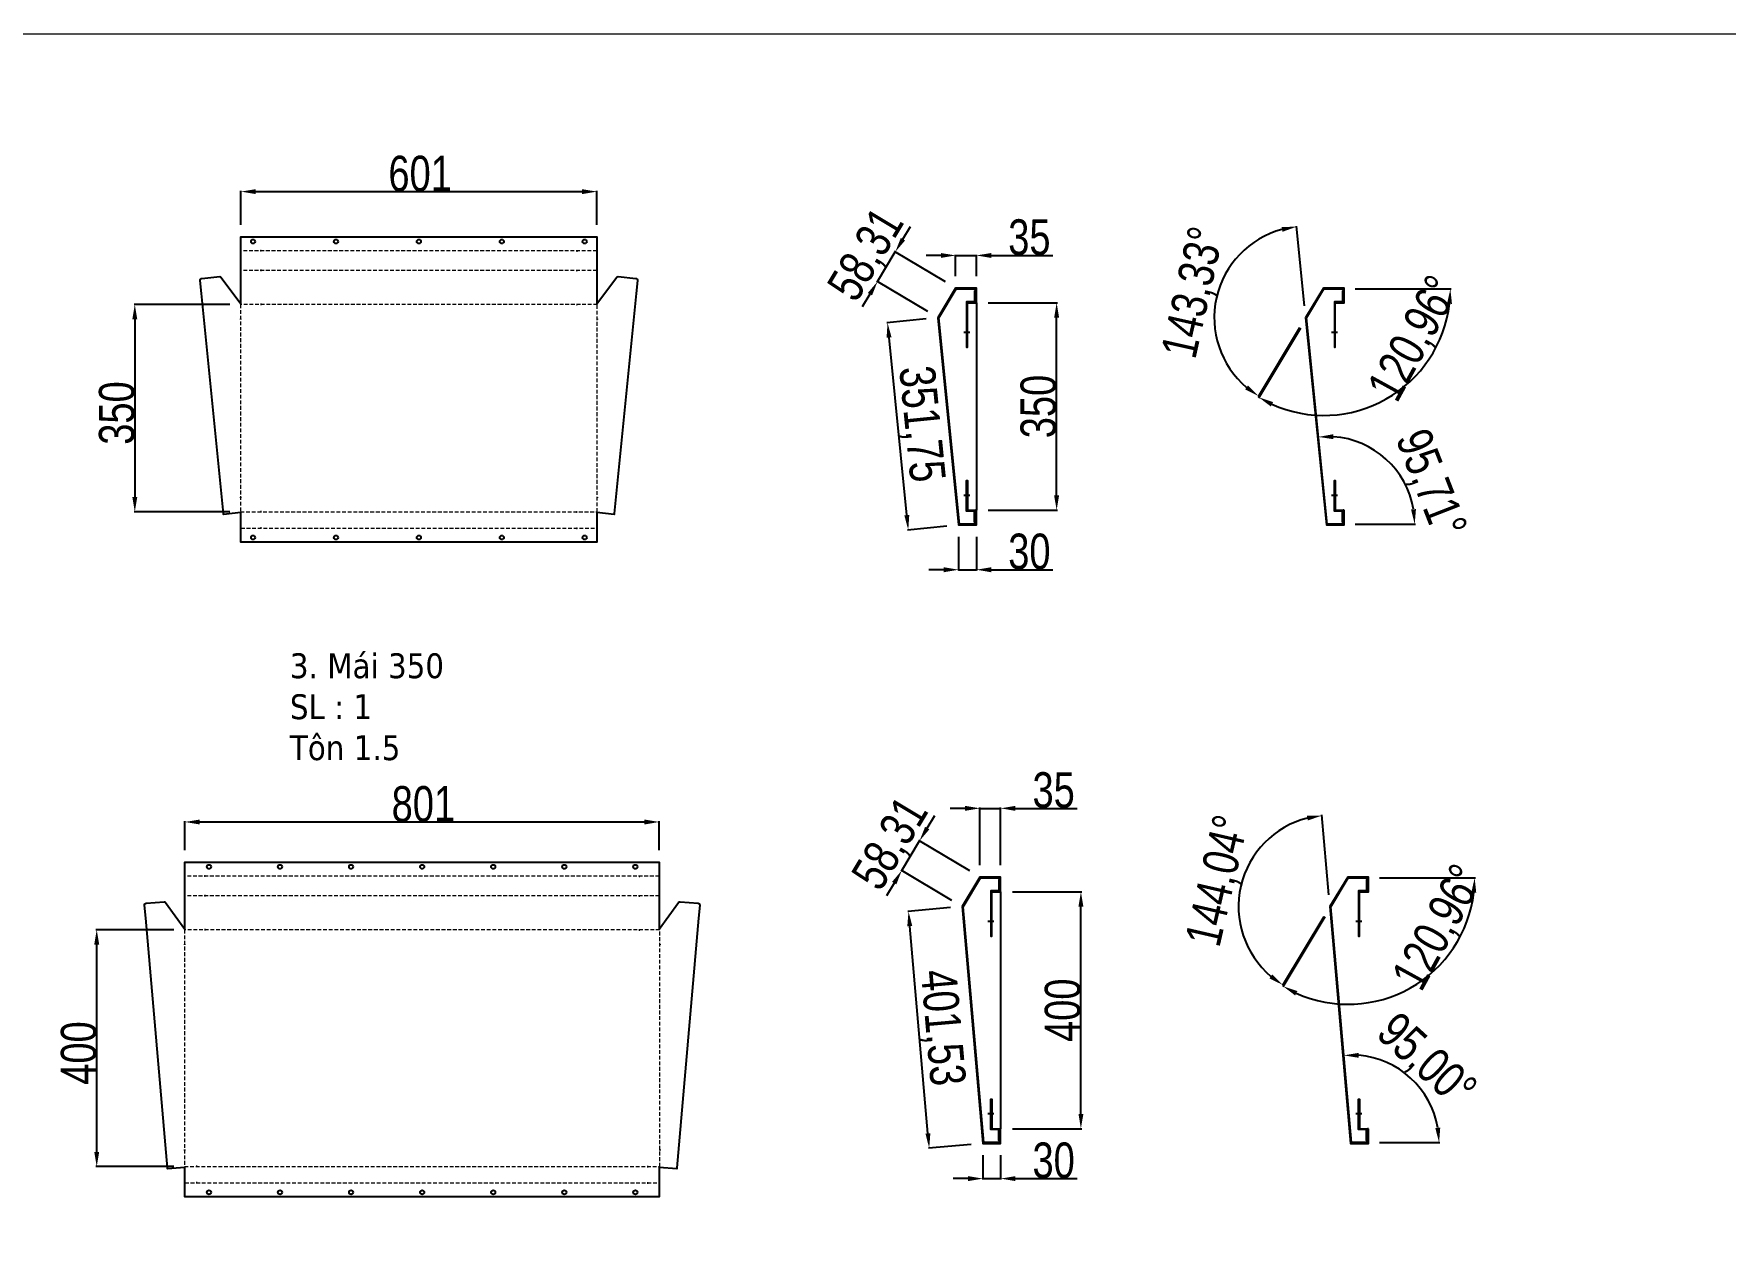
# Model space of a CAD drawing. Header units: inches. Extents: x 21 to 136330, y 8 to 58290.
# Drawn here: x 4933 to 7789, y 28152 to 30206 of the extents above; entities that cross this region are included whole.
import ezdxf
from ezdxf.enums import TextEntityAlignment as Align

# ---------------------------------------------------------------- set-up
doc = ezdxf.new("R2010")
doc.units = ezdxf.units.IN
doc.header["$MEASUREMENT"] = 0
doc.linetypes.add('HIDDEN', pattern=[9.525, 6.35, -3.175])
doc.layers.add('0 TĂNG CỨNG', color=7, linetype='Continuous', lineweight=15)
doc.layers.add('@.0.DM. NÉT ĐỨT', color=8, linetype='HIDDEN', lineweight=9)
for name, color, linetype, transparency in [('@.0.DM. KÍCH THƯỚC', 8, 'Continuous', 0.2), ('@.0.DM. KÍCH THƯỚC @ 1', 8, 'Continuous', 0.2), ('@.DM. KÍCH THƯỚC', 8, 'Continuous', 0.2), ('@.DM. KÍCH THƯỚC @ 1', 8, 'Continuous', 0.2)]:
    doc.layers.add(name, color=color, linetype=linetype, transparency=transparency)
doc.layers.add('@.0.DM. NÉT CHÍNH', color=7, linetype='Continuous')
doc.styles.add('ARIAL', font='arial.ttf')
doc.styles.add('Note Text (ISO)', font='tahoma.ttf')
doc.styles.add('roman', font='roman.shx', dxfattribs={"width": 0.8})
doc.styles.add('Tahoma (Input Text)', font='tahoma.ttf')
doc.dimstyles.new('Kích thước Duy Mạnh', dxfattribs={"dimtxt": 30, "dimasz": 25, "dimexe": 1.25, "dimexo": 20, "dimtad": 1, "dimdec": 1, "dimtxsty": 'roman', "dimcen": 2.5, "dimclrd": 8, "dimclre": 8, "dimclrt": 2, "dimadec": 0, "dimazin": 0, "dimtfac": 1, "dimtdec": 1, "dimtix": 1, "dimtmove": 0, "dimatfit": 3, "dimfxl": 1, "dimtfillclr": 1, "dimarcsym": 0})

# ---------------------------------------------------------------- blocks, each defined once
blk = doc.blocks.new('*D412')
at = {"layer": '@.0.DM. KÍCH THƯỚC', "color": 8, "lineweight": -2, "transparency": 16777216}
for p, q in [((6494.8, 29356.4), (6494.8, 29299.5)), ((6524.8, 29356.4), (6524.8, 29299.5))]:
    blk.add_line(p, q, dxfattribs=at)
at = {"layer": '@.0.DM. KÍCH THƯỚC', "lineweight": -2, "transparency": 16777216}
for p, q in [((6469.8, 29300.8), (6444.8, 29300.8)), ((6494.8, 29300.8), (6524.8, 29300.8)), ((6549.8, 29300.8), (6653.7, 29300.8))]:
    blk.add_line(p, q, dxfattribs=at)
at = {"layer": '@.0.DM. KÍCH THƯỚC', "transparency": 16777216}
for points in [[(6469.8, 29305), (6469.8, 29296.6), (6494.8, 29300.8)], [(6549.8, 29305), (6549.8, 29296.6), (6524.8, 29300.8)]]:
    blk.add_solid(points, dxfattribs=at)
at = {"layer": 'Defpoints', "color": 0, "transparency": 16777216}
for p in [(6494.8, 29376.4), (6524.8, 29376.4), (6524.8, 29300.8)]:
    blk.add_point(p, dxfattribs=at)
at = {"layer": '@.0.DM. KÍCH THƯỚC', "color": 2, "transparency": 16777216, "insert": (6614.3, 29331.4), "char_height": 60, "attachment_point": 5, "style": 'roman'}
blk.add_mtext('30', dxfattribs=at)
blk = doc.blocks.new('*D413')
at = {"layer": '@.0.DM. KÍCH THƯỚC', "color": 8, "lineweight": -2, "transparency": 16777216}
for p, q in [((6544.8, 29751.4), (6661.6, 29751.4)), ((6544.8, 29401.4), (6661.6, 29401.4))]:
    blk.add_line(p, q, dxfattribs=at)
at = {"layer": '@.0.DM. KÍCH THƯỚC', "lineweight": -2, "transparency": 16777216}
blk.add_line((6660.3, 29426.4), (6660.3, 29726.4), dxfattribs=at)
at = {"layer": '@.0.DM. KÍCH THƯỚC', "transparency": 16777216}
for points in [[(6656.1, 29726.4), (6664.5, 29726.4), (6660.3, 29751.4)], [(6656.1, 29426.4), (6664.5, 29426.4), (6660.3, 29401.4)]]:
    blk.add_solid(points, dxfattribs=at)
at = {"layer": 'Defpoints', "color": 0, "transparency": 16777216}
for p in [(6524.8, 29751.4), (6660.3, 29751.4), (6524.8, 29401.4)]:
    blk.add_point(p, dxfattribs=at)
at = {"layer": '@.0.DM. KÍCH THƯỚC', "color": 2, "transparency": 16777216, "insert": (6629.7, 29576.4), "char_height": 60, "attachment_point": 5, "rotation": 90, "style": 'roman'}
blk.add_mtext('350', dxfattribs=at)
blk = doc.blocks.new('*D414')
at = {"layer": '@.0.DM. KÍCH THƯỚC', "color": 8, "lineweight": -2, "transparency": 16777216}
for p, q in [((6439.9, 29724.4), (6373.6, 29717.8)), ((6474.9, 29374.4), (6408.6, 29367.8))]:
    blk.add_line(p, q, dxfattribs=at)
at = {"layer": '@.0.DM. KÍCH THƯỚC', "lineweight": -2, "transparency": 16777216}
blk.add_line((6407.4, 29392.8), (6377.3, 29693), dxfattribs=at)
at = {"layer": '@.0.DM. KÍCH THƯỚC', "transparency": 16777216}
for points in [[(6381.5, 29693.5), (6373.2, 29692.6), (6374.8, 29717.9)], [(6411.5, 29393.2), (6403.2, 29392.4), (6409.8, 29367.9)]]:
    blk.add_solid(points, dxfattribs=at)
at = {"layer": 'Defpoints', "color": 0, "transparency": 16777216}
for p in [(6374.8, 29717.9), (6459.8, 29726.4), (6494.8, 29376.4)]:
    blk.add_point(p, dxfattribs=at)
at = {"layer": '@.0.DM. KÍCH THƯỚC', "color": 2, "transparency": 16777216, "insert": (6428.5, 29546.5), "char_height": 60, "attachment_point": 5, "rotation": 275.7105, "style": 'roman'}
blk.add_mtext('351,75', dxfattribs=at)
blk = doc.blocks.new('*D415')
at = {"layer": '@.0.DM. KÍCH THƯỚC', "lineweight": -2, "transparency": 16777216}
for p, q in [((6400.8, 29859), (6413.6, 29880.4)), ((6357.9, 29787.5), (6387.9, 29837.5)), ((6345.1, 29766.1), (6332.2, 29744.7))]:
    blk.add_line(p, q, dxfattribs=at)
at = {"layer": '@.0.DM. KÍCH THƯỚC', "color": 8, "lineweight": -2, "transparency": 16777216}
for p, q in [((6472.6, 29786.7), (6386.8, 29838.2)), ((6442.6, 29736.7), (6356.8, 29788.2))]:
    blk.add_line(p, q, dxfattribs=at)
at = {"layer": '@.0.DM. KÍCH THƯỚC', "transparency": 16777216}
for points in [[(6397.2, 29861.1), (6404.4, 29856.8), (6387.9, 29837.5)], [(6341.5, 29768.2), (6348.6, 29763.9), (6357.9, 29787.5)]]:
    blk.add_solid(points, dxfattribs=at)
at = {"layer": 'Defpoints', "color": 0, "transparency": 16777216}
for p in [(6387.9, 29837.5), (6489.8, 29776.4), (6459.8, 29726.4)]:
    blk.add_point(p, dxfattribs=at)
at = {"layer": '@.0.DM. KÍCH THƯỚC', "color": 2, "transparency": 16777216, "insert": (6341.8, 29831.2), "char_height": 60, "attachment_point": 5, "rotation": 59.036, "style": 'roman'}
blk.add_mtext('58,31', dxfattribs=at)
blk = doc.blocks.new('*D416')
at = {"layer": '@.0.DM. KÍCH THƯỚC', "lineweight": -2, "transparency": 16777216}
for p, q in [((6464.8, 29831.5), (6439.8, 29831.5)), ((6489.8, 29831.5), (6524.8, 29831.5)), ((6549.8, 29831.5), (6653.7, 29831.5))]:
    blk.add_line(p, q, dxfattribs=at)
at = {"layer": '@.0.DM. KÍCH THƯỚC', "color": 8, "lineweight": -2, "transparency": 16777216}
for p, q in [((6489.8, 29796.4), (6489.8, 29832.7)), ((6524.8, 29796.4), (6524.8, 29832.7))]:
    blk.add_line(p, q, dxfattribs=at)
at = {"layer": '@.0.DM. KÍCH THƯỚC', "transparency": 16777216}
for points in [[(6464.8, 29835.6), (6464.8, 29827.3), (6489.8, 29831.5)], [(6549.8, 29835.6), (6549.8, 29827.3), (6524.8, 29831.5)]]:
    blk.add_solid(points, dxfattribs=at)
at = {"layer": 'Defpoints', "color": 0, "transparency": 16777216}
for p in [(6489.8, 29831.5), (6489.8, 29776.4), (6524.8, 29776.4)]:
    blk.add_point(p, dxfattribs=at)
at = {"layer": '@.0.DM. KÍCH THƯỚC', "color": 2, "transparency": 16777216, "insert": (6614.3, 29862.1), "char_height": 60, "attachment_point": 5, "style": 'roman'}
blk.add_mtext('35', dxfattribs=at)
blk = doc.blocks.new('*D417')
at = {"layer": '@.0.DM. KÍCH THƯỚC', "color": 8, "lineweight": -2, "transparency": 16777216}
blk.add_line((7164.3, 29377.9), (7266.3, 29377.9), dxfattribs=at)
at = {"layer": '@.0.DM. KÍCH THƯỚC', "lineweight": -2, "transparency": 16777216}
blk.add_arc((7117.2, 29377.9), 147.9, 9.6979, 86.0144, dxfattribs=at)
at = {"layer": '@.0.DM. KÍCH THƯỚC', "transparency": 16777216}
for points in [[(7127.5, 29521.3), (7127.4, 29529.6), (7102.4, 29525.1)], [(7267.1, 29403.2), (7258.8, 29402.5), (7265, 29377.9)]]:
    blk.add_solid(points, dxfattribs=at)
at = {"layer": 'Defpoints', "color": 0, "transparency": 16777216}
for p in [(7082.3, 29726.1), (7182.4, 29510.6), (7117.2, 29377.9), (7117.2, 29377.9), (7144.3, 29377.9)]:
    blk.add_point(p, dxfattribs=at)
at = {"layer": '@.0.DM. KÍCH THƯỚC', "color": 2, "transparency": 16777216, "insert": (7288.8, 29444.8), "char_height": 60, "attachment_point": 5, "rotation": 291.2931, "style": 'roman'}
blk.add_mtext('95,71°', dxfattribs=at)
blk = doc.blocks.new('*D418')
at = {"layer": '@.0.DM. KÍCH THƯỚC', "color": 8, "lineweight": -2, "transparency": 16777216}
for p, q in [((7078.8, 29746.3), (7065.3, 29881.2)), ((7070.5, 29709.3), (7000.7, 29593))]:
    blk.add_line(p, q, dxfattribs=at)
at = {"layer": '@.0.DM. KÍCH THƯỚC', "lineweight": -2, "transparency": 16777216}
blk.add_arc((7080.8, 29726.4), 154.3, 105.0018, 229.7446, dxfattribs=at)
at = {"layer": '@.0.DM. KÍCH THƯỚC', "transparency": 16777216}
for points in [[(7040.1, 29879.6), (7041.6, 29871.4), (7065.4, 29880)], [(6983.5, 29612), (6978.6, 29605.2), (7001.4, 29594.1)]]:
    blk.add_solid(points, dxfattribs=at)
at = {"layer": 'Defpoints', "color": 0, "transparency": 16777216}
for p in [(6956.8, 29818.2), (7110.8, 29776.4), (7080.8, 29726.4), (7080.8, 29726.4), (7115.8, 29376.4)]:
    blk.add_point(p, dxfattribs=at)
at = {"layer": '@.0.DM. KÍCH THƯỚC', "color": 2, "transparency": 16777216, "insert": (6894.7, 29768.1), "char_height": 60, "attachment_point": 5, "rotation": 77.3732, "style": 'roman'}
blk.add_mtext('143,33°', dxfattribs=at)
blk = doc.blocks.new('*D419')
at = {"layer": '@.0.DM. KÍCH THƯỚC', "color": 8, "lineweight": -2, "transparency": 16777216}
for p, q in [((7164.3, 29774.9), (7326.4, 29774.9)), ((7072, 29708.9), (7001.1, 29590.7))]:
    blk.add_line(p, q, dxfattribs=at)
at = {"layer": '@.0.DM. KÍCH THƯỚC', "lineweight": -2, "transparency": 16777216}
blk.add_arc((7111.6, 29774.9), 213.5, 245.7474, 353.2886, dxfattribs=at)
at = {"layer": '@.0.DM. KÍCH THƯỚC', "transparency": 16777216}
for points in [[(7319.6, 29750.2), (7327.9, 29749.7), (7325.2, 29774.9)], [(7022, 29576.5), (7025.9, 29583.9), (7001.8, 29591.8)]]:
    blk.add_solid(points, dxfattribs=at)
at = {"layer": 'Defpoints', "color": 0, "transparency": 16777216}
for p in [(7111.6, 29774.9), (7111.6, 29774.9), (7144.3, 29774.9), (7082.3, 29726.1), (7146.4, 29564.2)]:
    blk.add_point(p, dxfattribs=at)
at = {"layer": '@.0.DM. KÍCH THƯỚC', "color": 2, "transparency": 16777216, "insert": (7266.9, 29689.5), "char_height": 60, "attachment_point": 5, "rotation": 61.2044, "style": 'roman'}
blk.add_mtext('120,96°', dxfattribs=at)
blk = doc.blocks.new('*D420')
at = {"layer": '@.0.DM. KÍCH THƯỚC', "color": 8, "lineweight": -2, "transparency": 16777216}
for p, q in [((6535.8, 28312), (6535.8, 28271.4)), ((6565.8, 28312), (6565.8, 28271.4))]:
    blk.add_line(p, q, dxfattribs=at)
at = {"layer": '@.0.DM. KÍCH THƯỚC', "lineweight": -2, "transparency": 16777216}
for p, q in [((6510.8, 28272.7), (6485.8, 28272.7)), ((6535.8, 28272.7), (6565.8, 28272.7)), ((6590.8, 28272.7), (6694.8, 28272.7))]:
    blk.add_line(p, q, dxfattribs=at)
at = {"layer": '@.0.DM. KÍCH THƯỚC', "transparency": 16777216}
for points in [[(6510.8, 28276.9), (6510.8, 28268.5), (6535.8, 28272.7)], [(6590.8, 28276.9), (6590.8, 28268.5), (6565.8, 28272.7)]]:
    blk.add_solid(points, dxfattribs=at)
at = {"layer": 'Defpoints', "color": 0, "transparency": 16777216}
for p in [(6535.8, 28332), (6565.8, 28332), (6565.8, 28272.7)]:
    blk.add_point(p, dxfattribs=at)
at = {"layer": '@.0.DM. KÍCH THƯỚC', "color": 2, "transparency": 16777216, "insert": (6655.3, 28303.3), "char_height": 60, "attachment_point": 5, "style": 'roman'}
blk.add_mtext('30', dxfattribs=at)
blk = doc.blocks.new('*D421')
at = {"layer": '@.0.DM. KÍCH THƯỚC', "color": 8, "lineweight": -2, "transparency": 16777216}
for p, q in [((6585.8, 28757), (6702.6, 28757)), ((6585.8, 28357), (6702.6, 28357))]:
    blk.add_line(p, q, dxfattribs=at)
at = {"layer": '@.0.DM. KÍCH THƯỚC', "lineweight": -2, "transparency": 16777216}
blk.add_line((6701.3, 28382), (6701.3, 28732), dxfattribs=at)
at = {"layer": '@.0.DM. KÍCH THƯỚC', "transparency": 16777216}
for points in [[(6697.2, 28732), (6705.5, 28732), (6701.3, 28757)], [(6697.2, 28382), (6705.5, 28382), (6701.3, 28357)]]:
    blk.add_solid(points, dxfattribs=at)
at = {"layer": 'Defpoints', "color": 0, "transparency": 16777216}
for p in [(6565.8, 28757), (6701.3, 28757), (6565.8, 28357)]:
    blk.add_point(p, dxfattribs=at)
at = {"layer": '@.0.DM. KÍCH THƯỚC', "color": 2, "transparency": 16777216, "insert": (6670.7, 28557), "char_height": 60, "attachment_point": 5, "rotation": 90, "style": 'roman'}
blk.add_mtext('400', dxfattribs=at)
blk = doc.blocks.new('*D422')
at = {"layer": '@.0.DM. KÍCH THƯỚC', "color": 8, "lineweight": -2, "transparency": 16777216}
for p, q in [((6480.9, 28730.2), (6408.9, 28723.9)), ((6515.9, 28330.2), (6443.9, 28323.9))]:
    blk.add_line(p, q, dxfattribs=at)
at = {"layer": '@.0.DM. KÍCH THƯỚC', "lineweight": -2, "transparency": 16777216}
blk.add_line((6443, 28348.9), (6412.3, 28699.1), dxfattribs=at)
at = {"layer": '@.0.DM. KÍCH THƯỚC', "transparency": 16777216}
for points in [[(6416.5, 28699.5), (6408.2, 28698.8), (6410.2, 28724)], [(6447.1, 28349.3), (6438.8, 28348.6), (6445.2, 28324)]]:
    blk.add_solid(points, dxfattribs=at)
at = {"layer": 'Defpoints', "color": 0, "transparency": 16777216}
for p in [(6500.8, 28732), (6410.2, 28724), (6535.8, 28332)]:
    blk.add_point(p, dxfattribs=at)
at = {"layer": '@.0.DM. KÍCH THƯỚC', "color": 2, "transparency": 16777216, "insert": (6463.9, 28527.2), "char_height": 60, "attachment_point": 5, "rotation": 275.0005, "style": 'roman'}
blk.add_mtext('401,53', dxfattribs=at)
blk = doc.blocks.new('*D423')
at = {"layer": '@.0.DM. KÍCH THƯỚC', "lineweight": -2, "transparency": 16777216}
for p, q in [((6441.8, 28864.5), (6454.7, 28886)), ((6398.9, 28793.1), (6428.9, 28843.1)), ((6386.1, 28771.6), (6373.2, 28750.2))]:
    blk.add_line(p, q, dxfattribs=at)
at = {"layer": '@.0.DM. KÍCH THƯỚC', "color": 8, "lineweight": -2, "transparency": 16777216}
for p, q in [((6513.6, 28792.2), (6427.9, 28843.7)), ((6483.6, 28742.2), (6397.9, 28793.7))]:
    blk.add_line(p, q, dxfattribs=at)
at = {"layer": '@.0.DM. KÍCH THƯỚC', "transparency": 16777216}
for points in [[(6438.2, 28866.7), (6445.4, 28862.4), (6428.9, 28843.1)], [(6382.5, 28773.8), (6389.6, 28769.5), (6398.9, 28793.1)]]:
    blk.add_solid(points, dxfattribs=at)
at = {"layer": 'Defpoints', "color": 0, "transparency": 16777216}
for p in [(6428.9, 28843.1), (6530.8, 28782), (6500.8, 28732)]:
    blk.add_point(p, dxfattribs=at)
at = {"layer": '@.0.DM. KÍCH THƯỚC', "color": 2, "transparency": 16777216, "insert": (6382.8, 28836.8), "char_height": 60, "attachment_point": 5, "rotation": 59.036, "style": 'roman'}
blk.add_mtext('58,31', dxfattribs=at)
blk = doc.blocks.new('*D424')
at = {"layer": '@.0.DM. KÍCH THƯỚC', "lineweight": -2, "transparency": 16777216}
for p, q in [((6505.8, 28897.9), (6480.8, 28897.9)), ((6530.8, 28897.9), (6565.8, 28897.9)), ((6590.8, 28897.9), (6694.8, 28897.9))]:
    blk.add_line(p, q, dxfattribs=at)
at = {"layer": '@.0.DM. KÍCH THƯỚC', "color": 8, "lineweight": -2, "transparency": 16777216}
for p, q in [((6530.8, 28802), (6530.8, 28899.1)), ((6565.8, 28802), (6565.8, 28899.1))]:
    blk.add_line(p, q, dxfattribs=at)
at = {"layer": '@.0.DM. KÍCH THƯỚC', "transparency": 16777216}
for points in [[(6505.8, 28902.1), (6505.8, 28893.7), (6530.8, 28897.9)], [(6590.8, 28902.1), (6590.8, 28893.7), (6565.8, 28897.9)]]:
    blk.add_solid(points, dxfattribs=at)
at = {"layer": 'Defpoints', "color": 0, "transparency": 16777216}
for p in [(6530.8, 28897.9), (6530.8, 28782), (6565.8, 28782)]:
    blk.add_point(p, dxfattribs=at)
at = {"layer": '@.0.DM. KÍCH THƯỚC', "color": 2, "transparency": 16777216, "insert": (6655.3, 28928.5), "char_height": 60, "attachment_point": 5, "style": 'roman'}
blk.add_mtext('35', dxfattribs=at)
blk = doc.blocks.new('*D425')
at = {"layer": '@.0.DM. KÍCH THƯỚC', "color": 8, "lineweight": -2, "transparency": 16777216}
blk.add_line((7205.3, 28333.5), (7307.3, 28333.5), dxfattribs=at)
at = {"layer": '@.0.DM. KÍCH THƯỚC', "lineweight": -2, "transparency": 16777216}
blk.add_arc((7158.2, 28333.5), 147.9, 9.6979, 85.3009, dxfattribs=at)
at = {"layer": '@.0.DM. KÍCH THƯỚC', "transparency": 16777216}
for points in [[(7170.3, 28476.7), (7170.3, 28485), (7145.3, 28480.8)], [(7308.1, 28358.7), (7299.8, 28358), (7306.1, 28333.5)]]:
    blk.add_solid(points, dxfattribs=at)
at = {"layer": 'Defpoints', "color": 0, "transparency": 16777216}
for p in [(7123.3, 28731.6), (7284, 28411.1), (7158.2, 28333.5), (7158.2, 28333.5), (7185.3, 28333.5)]:
    blk.add_point(p, dxfattribs=at)
at = {"layer": '@.0.DM. KÍCH THƯỚC', "color": 2, "transparency": 16777216, "insert": (7282.6, 28469.3), "char_height": 60, "attachment_point": 5, "rotation": 317.4994, "style": 'roman'}
blk.add_mtext('95,00°', dxfattribs=at)
blk = doc.blocks.new('*D426')
at = {"layer": '@.0.DM. KÍCH THƯỚC', "color": 8, "lineweight": -2, "transparency": 16777216}
for p, q in [((7120.1, 28751.9), (7108.2, 28886.9)), ((7111.5, 28714.8), (7041.8, 28598.5))]:
    blk.add_line(p, q, dxfattribs=at)
at = {"layer": '@.0.DM. KÍCH THƯỚC', "lineweight": -2, "transparency": 16777216}
blk.add_arc((7121.8, 28732), 154.3, 104.2919, 229.7446, dxfattribs=at)
at = {"layer": '@.0.DM. KÍCH THƯỚC', "transparency": 16777216}
for points in [[(7083, 28885.6), (7084.4, 28877.4), (7108.4, 28885.7)], [(7024.5, 28617.6), (7019.7, 28610.8), (7042.4, 28599.6)]]:
    blk.add_solid(points, dxfattribs=at)
at = {"layer": 'Defpoints', "color": 0, "transparency": 16777216}
for p in [(6998.5, 28824.8), (7151.8, 28782), (7121.8, 28732), (7121.8, 28732), (7156.8, 28332)]:
    blk.add_point(p, dxfattribs=at)
at = {"layer": '@.0.DM. KÍCH THƯỚC', "color": 2, "transparency": 16777216, "insert": (6936, 28774.8), "char_height": 60, "attachment_point": 5, "rotation": 77.0183, "style": 'roman'}
blk.add_mtext('144,04°', dxfattribs=at)
blk = doc.blocks.new('*D427')
at = {"layer": '@.0.DM. KÍCH THƯỚC', "color": 8, "lineweight": -2, "transparency": 16777216}
for p, q in [((7205.3, 28780.5), (7367.5, 28780.5)), ((7113.1, 28714.5), (7042.1, 28596.3))]:
    blk.add_line(p, q, dxfattribs=at)
at = {"layer": '@.0.DM. KÍCH THƯỚC', "lineweight": -2, "transparency": 16777216}
blk.add_arc((7152.7, 28780.5), 213.5, 245.7474, 353.2886, dxfattribs=at)
at = {"layer": '@.0.DM. KÍCH THƯỚC', "transparency": 16777216}
for points in [[(7360.6, 28755.7), (7368.9, 28755.3), (7366.2, 28780.5)], [(7063, 28582.1), (7066.9, 28589.4), (7042.8, 28597.3)]]:
    blk.add_solid(points, dxfattribs=at)
at = {"layer": 'Defpoints', "color": 0, "transparency": 16777216}
for p in [(7152.7, 28780.5), (7152.7, 28780.5), (7185.3, 28780.5), (7123.3, 28731.6), (7187.4, 28569.8)]:
    blk.add_point(p, dxfattribs=at)
at = {"layer": '@.0.DM. KÍCH THƯỚC', "color": 2, "transparency": 16777216, "insert": (7308, 28695.1), "char_height": 60, "attachment_point": 5, "rotation": 61.2044, "style": 'roman'}
blk.add_mtext('120,96°', dxfattribs=at)
blk = doc.blocks.new('*D561')
at = {"layer": '@.DM. KÍCH THƯỚC', "color": 8, "lineweight": -2, "transparency": 16777216}
for p, q in [((5264, 29748.8), (5102.5, 29748.8)), ((5264, 29398.5), (5102.5, 29398.5))]:
    blk.add_line(p, q, dxfattribs=at)
at = {"layer": '@.DM. KÍCH THƯỚC', "lineweight": -2, "transparency": 16777216}
blk.add_line((5103.7, 29723.8), (5103.7, 29423.5), dxfattribs=at)
at = {"layer": '@.DM. KÍCH THƯỚC', "transparency": 16777216}
for points in [[(5099.6, 29723.8), (5107.9, 29723.8), (5103.7, 29748.8)], [(5099.6, 29423.5), (5107.9, 29423.5), (5103.7, 29398.5)]]:
    blk.add_solid(points, dxfattribs=at)
at = {"layer": 'Defpoints', "color": 0, "transparency": 16777216}
for p in [(5284, 29748.8), (5103.7, 29398.5), (5284, 29398.5)]:
    blk.add_point(p, dxfattribs=at)
at = {"layer": '@.DM. KÍCH THƯỚC', "color": 2, "transparency": 16777216, "insert": (5043.1, 29511.9), "char_height": 60, "attachment_point": 1, "rotation": 90, "style": 'roman'}
blk.add_mtext('350', dxfattribs=at)
blk = doc.blocks.new('*D564')
at = {"layer": '@.DM. KÍCH THƯỚC', "color": 8, "lineweight": -2, "transparency": 16777216}
for p, q in [((5283, 29883), (5283, 29940.5)), ((5884, 29883), (5884, 29940.5))]:
    blk.add_line(p, q, dxfattribs=at)
at = {"layer": '@.DM. KÍCH THƯỚC', "lineweight": -2, "transparency": 16777216}
blk.add_line((5308, 29939.3), (5859, 29939.3), dxfattribs=at)
at = {"layer": '@.DM. KÍCH THƯỚC', "transparency": 16777216}
for points in [[(5308, 29943.4), (5308, 29935.1), (5283, 29939.3)], [(5859, 29943.4), (5859, 29935.1), (5884, 29939.3)]]:
    blk.add_solid(points, dxfattribs=at)
at = {"layer": 'Defpoints', "color": 0, "transparency": 16777216}
for p in [(5884, 29939.3), (5283, 29863), (5884, 29863)]:
    blk.add_point(p, dxfattribs=at)
at = {"layer": '@.DM. KÍCH THƯỚC', "color": 2, "transparency": 16777216, "insert": (5532, 29999.9), "char_height": 60, "attachment_point": 1, "style": 'roman'}
blk.add_mtext('601', dxfattribs=at)
blk = doc.blocks.new('*D552')
at = {"layer": '@.DM. KÍCH THƯỚC', "color": 8, "lineweight": -2, "transparency": 16777216}
for p, q in [((5188.4, 28827.2), (5188.4, 28876.1)), ((5989.4, 28827.2), (5989.4, 28876.1))]:
    blk.add_line(p, q, dxfattribs=at)
at = {"layer": '@.DM. KÍCH THƯỚC', "lineweight": -2, "transparency": 16777216}
blk.add_line((5213.4, 28874.9), (5964.4, 28874.9), dxfattribs=at)
at = {"layer": '@.DM. KÍCH THƯỚC', "transparency": 16777216}
for points in [[(5213.4, 28879), (5213.4, 28870.7), (5188.4, 28874.9)], [(5964.4, 28879), (5964.4, 28870.7), (5989.4, 28874.9)]]:
    blk.add_solid(points, dxfattribs=at)
at = {"layer": 'Defpoints', "color": 0, "transparency": 16777216}
for p in [(5989.4, 28874.9), (5188.4, 28807.2), (5989.4, 28807.2)]:
    blk.add_point(p, dxfattribs=at)
at = {"layer": '@.DM. KÍCH THƯỚC', "color": 2, "transparency": 16777216, "insert": (5537.5, 28935.5), "char_height": 60, "attachment_point": 1, "style": 'roman'}
blk.add_mtext('801', dxfattribs=at)
blk = doc.blocks.new('*D579')
at = {"layer": '@.DM. KÍCH THƯỚC', "color": 8, "lineweight": -2, "transparency": 16777216}
for p, q in [((5169.4, 28693), (5038.2, 28693)), ((5169.4, 28292.9), (5038.2, 28292.9))]:
    blk.add_line(p, q, dxfattribs=at)
at = {"layer": '@.DM. KÍCH THƯỚC', "lineweight": -2, "transparency": 16777216}
blk.add_line((5039.4, 28317.9), (5039.4, 28668), dxfattribs=at)
at = {"layer": '@.DM. KÍCH THƯỚC', "transparency": 16777216}
for points in [[(5035.3, 28668), (5043.6, 28668), (5039.4, 28693)], [(5035.3, 28317.9), (5043.6, 28317.9), (5039.4, 28292.9)]]:
    blk.add_solid(points, dxfattribs=at)
at = {"layer": 'Defpoints', "color": 0, "transparency": 16777216}
for p in [(5039.4, 28693), (5189.4, 28693), (5189.4, 28292.9)]:
    blk.add_point(p, dxfattribs=at)
at = {"layer": '@.DM. KÍCH THƯỚC', "color": 2, "transparency": 16777216, "insert": (4978.8, 28431.2), "char_height": 60, "attachment_point": 1, "rotation": 90, "style": 'roman'}
blk.add_mtext('400', dxfattribs=at)
blk = doc.blocks.new('KHUNG KT1')
at = {"color": 7}
blk.add_lwpolyline([(0, 0), (7128, 0), (7128, -5040), (0, -5040)], close=True, dxfattribs=at)
at = {"color": 1, "style": 'Tahoma (Input Text)', "flags": 8}
for tag, p in [('#01', (328.9, -4851.1)), ('#03', (1514.7, -4846.3)), ('#05', (2819, -4851.1)), ('#07', (4424, -4851.1)), ('#09', (5172.9, -4851.1)), ('#02', (189.8, -4995.1)), ('#04', (1755.3, -4995.1)), ('#06', (2727.8, -4995.1)), ('#08', (4382.7, -4995.1)), ('#10', (5172.9, -4995.1))]:
    blk.add_attdef(tag, p, '', height=60, dxfattribs=at)
blk.add_attdef('#11', text='', height=60, dxfattribs=at).set_placement((6996, -4961.6), align=Align.CENTER)
at = {"layer": '0 TĂNG CỨNG', "color": 1, "style": 'ARIAL'}
blk.add_attdef('#12', (852.8, -4987.6), '', height=60, dxfattribs=at)

msp = doc.modelspace()

# ---------------------------------------------------------------- linework, layer by layer
at = {"layer": '@.0.DM. NÉT CHÍNH', "color": 1}
for p, q in [((5317.2506, 29839.2629), (5315.7506, 29839.2629)), ((5849.6668, 29839.2629), (5851.1668, 29839.2629)), ((5317.4789, 29806.1522), (5315.9789, 29806.1522)), ((5849.4385, 29806.1522), (5850.9385, 29806.1522)), ((5317.4959, 29748.7756), (5315.9959, 29748.7756)), ((5849.4215, 29748.7756), (5850.9215, 29748.7756)), ((5282.2623, 29724.5729), (5282.2623, 29723.0729)), ((5884.6552, 29724.5729), (5884.6552, 29723.0729)), ((6513.5291, 29701.4079), (6503.3772, 29701.4079)), ((7134.5408, 29701.4079), (7124.389, 29701.4079)), ((5282.2623, 29423.5307), (5282.2623, 29422.0307)), ((5884.6552, 29423.5307), (5884.6552, 29422.0307)), ((6513.5291, 29426.4071), (6503.3772, 29426.4071)), ((7134.5408, 29426.4071), (7124.389, 29426.4071)), ((5317.4959, 29398.4547), (5315.9959, 29398.4547)), ((5849.4215, 29398.4547), (5850.9215, 29398.4547)), ((5317.4959, 29370.8844), (5315.9959, 29370.8844)), ((5849.4215, 29370.8844), (5850.9215, 29370.8844)), ((5222.7407, 28783.4668), (5221.2407, 28783.4668)), ((5955.1569, 28783.4668), (5956.6569, 28783.4668)), ((5222.969, 28750.3561), (5221.469, 28750.3561)), ((5954.9286, 28750.3561), (5956.4286, 28750.3561)), ((6554.5471, 28706.9584), (6544.3952, 28706.9584)), ((7175.5589, 28706.9584), (7165.407, 28706.9584)), ((5222.986, 28692.9795), (5221.486, 28692.9795)), ((5954.9116, 28692.9795), (5956.4116, 28692.9795)), ((5187.7524, 28668.7768), (5187.7524, 28667.2768)), ((5990.1453, 28668.7768), (5990.1453, 28667.2768)), ((6554.5471, 28381.9576), (6544.3952, 28381.9576)), ((7175.5589, 28381.9576), (7165.407, 28381.9576)), ((5187.7524, 28321.7596), (5187.7524, 28320.2596)), ((5990.1453, 28321.7596), (5990.1453, 28320.2596)), ((5208.787, 28292.892), (5207.287, 28292.892)), ((5969.1106, 28292.892), (5970.6106, 28292.892)), ((5208.787, 28265.3424), (5207.287, 28265.3424)), ((5969.1106, 28265.3424), (5970.6106, 28265.3424))]:
    msp.add_line(p, q, dxfattribs=at)
at = {"layer": '@.0.DM. NÉT CHÍNH'}
for p, q in [((5282.9587, 29749.7793), (5282.9587, 29748.7963)), ((5883.9587, 29749.7793), (5883.9587, 29748.7963)), ((6524.779, 29751.4079), (6524.779, 29401.4071)), ((5282.9587, 29397.323), (5282.9587, 29398.4199)), ((5883.9587, 29397.323), (5883.9587, 29398.4199)), ((6524.7777, 29401.4071), (6523.2777, 29401.4071)), ((7145.7895, 29401.4071), (7144.2895, 29401.4071)), ((6565.797, 28756.9584), (6565.797, 28356.9576)), ((5188.4488, 28693.9832), (5188.4488, 28693.0002)), ((5989.4488, 28693.9832), (5989.4488, 28693.0002)), ((6565.7957, 28356.9576), (6564.2957, 28356.9576)), ((7186.8075, 28356.9576), (7185.3075, 28356.9576)), ((5188.4488, 28291.7604), (5188.4488, 28292.8572)), ((5989.4488, 28291.7604), (5989.4488, 28292.8572))]:
    msp.add_line(p, q, dxfattribs=at)
for points in [[(5282.9587, 29749.8939), (5282.9587, 29863.004), (5883.9587, 29863.004), (5883.9587, 29749.8939), (5917.1603, 29794.4859, -0.263446003), (5919.8648, 29795.6795), (5950.0161, 29792.6668, -0.414213562), (5952.703, 29789.3834), (5950.5157, 29767.4924), (5913.352, 29395.8363), (5913.2028, 29394.3438), (5883.9587, 29397.2679), (5883.9587, 29347.188), (5282.9587, 29347.188), (5282.9587, 29397.2679), (5253.7146, 29394.3438), (5253.5654, 29395.8363), (5216.4018, 29767.4924), (5214.2144, 29789.3834, -0.414213562), (5216.9013, 29792.6668), (5247.0526, 29795.6795, -0.263446003), (5249.7571, 29794.4859)], [(5188.4488, 28694.112), (5188.4488, 28807.2151), (5989.4488, 28807.2151), (5989.4488, 28694.112), (6022.0851, 28739.0981, -0.263446003), (6024.7747, 28740.325), (6054.961, 28737.6862, -0.414213562), (6057.6883, 28734.4363), (6055.7724, 28712.5199), (6018.8583, 28290.6249), (6018.7276, 28289.1306), (5989.4488, 28291.6921), (5989.4488, 28241.6459), (5188.4488, 28241.6459), (5188.4488, 28291.6921), (5159.1701, 28289.1306), (5159.0393, 28290.6249), (5122.1252, 28712.5199), (5120.2093, 28734.4363, -0.414213562), (5122.9367, 28737.6862), (5153.123, 28740.325, -0.263446003), (5155.8125, 28739.0981)]]:
    msp.add_lwpolyline(points, format="xyb", close=True, dxfattribs=at)
for points in [[(6523.2777, 29401.4071), (6523.2777, 29377.9071), (6496.1431, 29377.9071), (6461.3181, 29726.058), (6490.6283, 29774.9079), (6523.279, 29774.9079), (6523.279, 29751.4079), (6524.779, 29751.4079), (6524.779, 29776.4079), (6489.779, 29776.4079), (6459.7785, 29726.4076), (6494.7777, 29376.4071), (6524.7777, 29376.4071), (6524.7777, 29401.4071)], [(7144.2895, 29401.4071), (7144.2895, 29377.9071), (7117.1549, 29377.9071), (7082.3298, 29726.058), (7111.64, 29774.9079), (7144.2907, 29774.9079), (7144.2907, 29751.4079), (7145.7907, 29751.4079), (7145.7907, 29776.4079), (7110.7907, 29776.4079), (7080.7903, 29726.4076), (7115.7895, 29376.4071), (7145.7895, 29376.4071), (7145.7895, 29401.4071)], [(6564.2957, 28356.9576), (6564.2957, 28333.4576), (6537.1612, 28333.4576), (6502.3361, 28731.6085), (6531.6463, 28780.4584), (6564.297, 28780.4584), (6564.297, 28756.9584), (6565.797, 28756.9584), (6565.797, 28781.9584), (6530.797, 28781.9584), (6500.7965, 28731.9581), (6535.7957, 28331.9576), (6565.7957, 28331.9576), (6565.7957, 28356.9576)], [(7185.3075, 28356.9576), (7185.3075, 28333.4576), (7158.1729, 28333.4576), (7123.3479, 28731.6085), (7152.6581, 28780.4584), (7185.3088, 28780.4584), (7185.3088, 28756.9584), (7186.8088, 28756.9584), (7186.8088, 28781.9584), (7151.8088, 28781.9584), (7121.8083, 28731.9581), (7156.8075, 28331.9576), (7186.8075, 28331.9576), (7186.8075, 28356.9576)]]:
    msp.add_lwpolyline(points, dxfattribs=at)
for points in [[(6523.2777, 29751.4079), (6523.2777, 29771.4079), (6521.7777, 29771.4079), (6521.7777, 29752.9079), (6508.2777, 29752.9079), (6508.2777, 29676.4079), (6509.7777, 29676.4079), (6509.7777, 29751.4079)], [(7144.2895, 29751.4079), (7144.2895, 29771.4079), (7142.7895, 29771.4079), (7142.7895, 29752.9079), (7129.2895, 29752.9079), (7129.2895, 29676.4079), (7130.7895, 29676.4079), (7130.7895, 29751.4079)], [(6523.2777, 29401.4071), (6523.2777, 29381.4071), (6521.7777, 29381.4071), (6521.7777, 29399.9071), (6508.2777, 29399.9071), (6508.2777, 29451.4071), (6509.7777, 29451.4071), (6509.7777, 29401.4071)], [(7144.2895, 29401.4071), (7144.2895, 29381.4071), (7142.7895, 29381.4071), (7142.7895, 29399.9071), (7129.2895, 29399.9071), (7129.2895, 29451.4071), (7130.7895, 29451.4071), (7130.7895, 29401.4071)], [(6564.2957, 28756.9584), (6564.2957, 28776.9584), (6562.7957, 28776.9584), (6562.7957, 28758.4584), (6549.2957, 28758.4584), (6549.2957, 28681.9584), (6550.7957, 28681.9584), (6550.7957, 28756.9584)], [(7185.3075, 28756.9584), (7185.3075, 28776.9584), (7183.8075, 28776.9584), (7183.8075, 28758.4584), (7170.3075, 28758.4584), (7170.3075, 28681.9584), (7171.8075, 28681.9584), (7171.8075, 28756.9584)], [(6564.2957, 28356.9576), (6564.2957, 28336.9576), (6562.7957, 28336.9576), (6562.7957, 28355.4576), (6549.2957, 28355.4576), (6549.2957, 28406.9576), (6550.7957, 28406.9576), (6550.7957, 28356.9576)], [(7185.3075, 28356.9576), (7185.3075, 28336.9576), (7183.8075, 28336.9576), (7183.8075, 28355.4576), (7170.3075, 28355.4576), (7170.3075, 28406.9576), (7171.8075, 28406.9576), (7171.8075, 28356.9576)]]:
    msp.add_lwpolyline(points, close=True, dxfattribs=at)
for centre in [(5303.4587, 29855.004), (5443.4587, 29855.004), (5583.4587, 29855.004), (5723.4587, 29855.004), (5863.4587, 29855.004), (5303.4587, 29355.188), (5443.4587, 29355.188), (5583.4587, 29355.188), (5723.4587, 29355.188), (5863.4587, 29355.188), (5228.9488, 28799.2151), (5348.9488, 28799.2151), (5468.9488, 28799.2151), (5588.9488, 28799.2151), (5708.9488, 28799.2151), (5828.9488, 28799.2151), (5948.9488, 28799.2151), (5228.9488, 28249.6459), (5348.9488, 28249.6459), (5468.9488, 28249.6459), (5588.9488, 28249.6459), (5708.9488, 28249.6459), (5828.9488, 28249.6459), (5948.9488, 28249.6459)]:
    msp.add_circle(centre, 3.5, dxfattribs=at)
at = {"layer": '@.0.DM. NÉT ĐỨT'}
for p, q in [((5883.9587, 29839.3075), (5282.9587, 29839.3075)), ((5883.9587, 29806.1968), (5282.9587, 29806.1968)), ((5282.9587, 29370.8844), (5883.9587, 29370.8844)), ((5989.4488, 28783.5186), (5188.4488, 28783.5186)), ((5989.4488, 28750.4079), (5188.4488, 28750.4079)), ((5188.4488, 28265.3424), (5989.4488, 28265.3424))]:
    msp.add_line(p, q, dxfattribs=at)
for points in [[(5282.2623, 29748.7756), (5282.2623, 29398.4547), (5884.6552, 29398.4547), (5884.6552, 29748.7756)], [(5187.7524, 28692.9795), (5187.7524, 28292.892), (5990.1453, 28292.892), (5990.1453, 28692.9795)]]:
    msp.add_lwpolyline(points, close=True, dxfattribs=at)

# ---------------------------------------------------------------- block references
at = {"layer": '0 TĂNG CỨNG', "color": 1, "xscale": 0.8792977987369557, "yscale": 0.8792977987369557, "zscale": 0.8792977987369557}
msp.add_blockref('KHUNG KT1', (1675.9116, 30205.7146), dxfattribs=at)

# ---------------------------------------------------------------- texts
at = {"layer": '@.0.DM. NÉT CHÍNH', "color": 2, "insert": (5365.6311, 29159.6835), "char_height": 41.999999, "width": 551.411705, "attachment_point": 1, "line_spacing_factor": 0.987884, "style": 'Note Text (ISO)'}
msp.add_mtext('\\fTahoma|b0|i0;3. Mái 350\\P\\fTahoma|b0|i0;SL : 1\\P\\fTahoma|b0|i0;Tôn 1.5', dxfattribs=at)

# ---------------------------------------------------------------- dimensions: what is measured, and where the dimension line sits
at = {"layer": '@.0.DM. KÍCH THƯỚC @ 1'}
for p1, p2, distance, picture, middle in [((6459.7785, 29726.4076), (6489.779, 29776.4079), 118.7904, '*D415', (6341.7564, 29831.2219)), ((6494.7777, 29376.4071), (6459.7785, 29726.4076), 85.3615, '*D414', (6428.4992, 29546.5296)), ((6500.7965, 28731.9581), (6530.797, 28781.9584), 118.7904, '*D423', (6382.7745, 28836.7724)), ((6535.7957, 28331.9576), (6500.7965, 28731.9581), 90.9721, '*D422', (6463.8713, 28527.1958))]:
    dim = msp.add_aligned_dim(p1=p1, p2=p2, distance=distance, dimstyle='Kích thước Duy Mạnh', override={"dimscale": 1, "dimtxt": 60, "dimdec": 2, "dimclrd": 256, "dimadec": 2, "dimtdec": 2, "dimtix": 1, "dimtofl": 1, "dimtmove": 0, "dimatfit": 3}, dxfattribs=at)
    dim.commit()
    dim.dimension.update_dxf_attribs({"geometry": picture, "text_midpoint": middle})
for base, line1, line2, picture, middle in [((6956.7515, 29818.2396), ((7080.7903, 29726.4076), (7115.7895, 29376.4071)), ((7110.7907, 29776.4079), (7080.7903, 29726.4076)), '*D418', (6894.7293, 29768.0885)), ((6998.5324, 28824.8115), ((7121.8083, 28731.9581), (7156.8075, 28331.9576)), ((7151.8088, 28781.9584), (7121.8083, 28731.9581)), '*D426', (6936.0091, 28774.7909)), ((7284.0354, 28411.0894), ((7158.1729, 28333.4576), (7123.3479, 28731.6085)), ((7185.3075, 28333.4576), (7158.1729, 28333.4576)), '*D425', (7282.6301, 28469.2758))]:
    dim = msp.add_angular_dim_2l(base=base, line1=line1, line2=line2, dimstyle='Kích thước Duy Mạnh', override={"dimscale": 1, "dimtxt": 60, "dimdec": 2, "dimclrd": 256, "dimadec": 2, "dimtdec": 2, "dimtix": 1, "dimtofl": 1, "dimtmove": 0, "dimatfit": 3}, dxfattribs=at)
    dim.commit()
    dim.dimension.update_dxf_attribs({"geometry": picture, "text_midpoint": middle})
for base, p1, p2, picture, middle, dimtype in [((6489.779, 29831.4617), (6524.779, 29776.4079), (6489.779, 29776.4079), '*D416', (6614.2611, 29831.4617), 129), ((6524.7777, 29300.7901), (6494.7777, 29376.4071), (6524.7777, 29376.4071), '*D412', (6614.2598, 29300.7901), 128), ((6530.797, 28897.8876), (6565.797, 28781.9584), (6530.797, 28781.9584), '*D424', (6655.2792, 28897.8876), 129), ((6565.7957, 28272.6857), (6535.7957, 28331.9576), (6565.7957, 28331.9576), '*D420', (6655.2779, 28272.6857), 128)]:
    dim = msp.add_linear_dim(base=base, p1=p1, p2=p2, angle=180, dimstyle='Kích thước Duy Mạnh', override={"dimscale": 1, "dimtxt": 60, "dimdec": 2, "dimclrd": 256, "dimadec": 2, "dimtdec": 2, "dimtix": 1, "dimtofl": 1, "dimtmove": 0, "dimatfit": 3}, dxfattribs=at)
    dim.commit()
    dim.dimension.update_dxf_attribs({"geometry": picture, "text_midpoint": middle, "dimtype": dimtype})
for base, line1, line2, picture, middle in [((7146.3612, 29564.2005), ((7111.64, 29774.9079), (7144.2907, 29774.9079)), ((7082.3298, 29726.058), (7111.64, 29774.9079)), '*D419', (7298.7822, 29672.0441)), ((7182.4253, 29510.6016), ((7117.1549, 29377.9071), (7082.3298, 29726.058)), ((7144.2895, 29377.9071), (7117.1549, 29377.9071)), '*D417', (7254.9385, 29431.6075)), ((7187.3792, 28569.751), ((7152.6581, 28780.4584), (7185.3088, 28780.4584)), ((7123.3479, 28731.6085), (7152.6581, 28780.4584)), '*D427', (7339.8003, 28677.5946))]:
    dim = msp.add_angular_dim_2l(base=base, line1=line1, line2=line2, dimstyle='Kích thước Duy Mạnh', override={"dimscale": 1, "dimtxt": 60, "dimdec": 2, "dimclrd": 256, "dimadec": 2, "dimtdec": 2, "dimtix": 1, "dimtofl": 1, "dimtmove": 0, "dimatfit": 3}, dxfattribs=at)
    dim.commit()
    dim.dimension.update_dxf_attribs({"geometry": picture, "text_midpoint": middle, "dimtype": 130})
for base, p1, p2, picture, middle in [((6660.303, 29751.4079), (6524.7777, 29401.4071), (6524.779, 29751.4079), '*D413', (6629.678, 29576.4075)), ((6701.321, 28756.9584), (6565.7957, 28356.9576), (6565.797, 28756.9584), '*D421', (6670.696, 28556.958))]:
    dim = msp.add_linear_dim(base=base, p1=p1, p2=p2, angle=90, dimstyle='Kích thước Duy Mạnh', override={"dimscale": 1, "dimtxt": 60, "dimdec": 2, "dimclrd": 256, "dimadec": 2, "dimtdec": 2, "dimtix": 1, "dimtofl": 1, "dimtmove": 0, "dimatfit": 3}, dxfattribs=at)
    dim.commit()
    dim.dimension.update_dxf_attribs({"geometry": picture, "text_midpoint": middle})
at = {"layer": '@.DM. KÍCH THƯỚC @ 1', "color": 0}
for base, p1, p2, angle, picture, middle in [((5883.9587, 29939.2599), (5282.9587, 29863.004), (5883.9587, 29863.004), 180, '*D564', (5583.4587, 29939.2599)), ((5103.7242, 29398.4547), (5283.9587, 29748.7756), (5283.9587, 29398.4547), 90, '*D561', (5103.7242, 29573.6152)), ((5989.4488, 28874.8806), (5188.4488, 28807.2151), (5989.4488, 28807.2151), 180, '*D552', (5588.9488, 28874.8806)), ((5039.4488, 28692.9795), (5189.4488, 28292.892), (5189.4488, 28692.9795), 270, '*D579', (5039.4488, 28492.9358))]:
    dim = msp.add_linear_dim(base=base, p1=p1, p2=p2, angle=angle, dimstyle='Kích thước Duy Mạnh', override={"dimscale": 1, "dimtxt": 60, "dimdec": 0, "dimclrd": 256, "dimtdec": 0, "dimtix": 1, "dimtofl": 0, "dimtmove": 0, "dimatfit": 1}, dxfattribs=at)
    dim.commit()
    dim.dimension.update_dxf_attribs({"geometry": picture, "text_midpoint": middle, "dimtype": 128})

doc.saveas('drawing.dxf')
